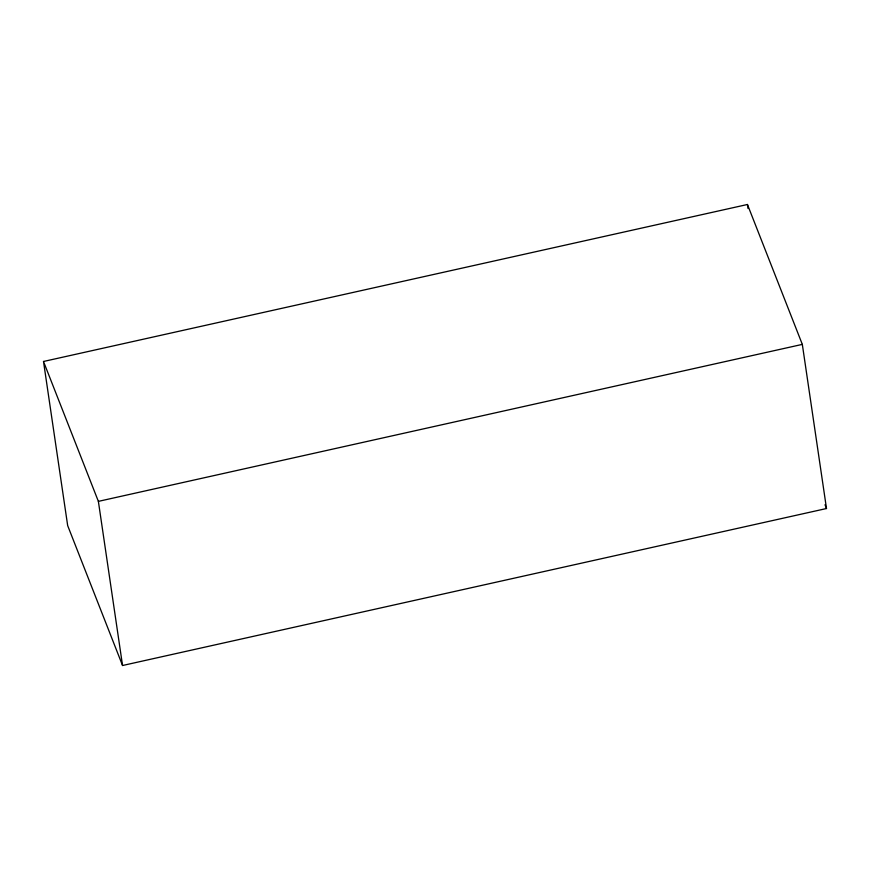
<?xml version="1.0" encoding="UTF-8"?>
<svg xmlns="http://www.w3.org/2000/svg" width="870" height="870" viewBox="0 0 870 870"><rect width="100%" height="100%" fill="white"/><g stroke="black" fill="none" stroke-linecap="round" stroke-linejoin="round"><path stroke-width="1.3" d="M43.5 361.474L747.45 204.493L802.325 344.389L826.5 508.526L122.55 665.506L67.675 525.611L43.5 361.474L98.375 501.37L122.55 665.506M98.375 501.37L802.325 344.389M825.021 504.752L826.5 508.526M747.45 204.493L748.037 208.495"/></g></svg>
